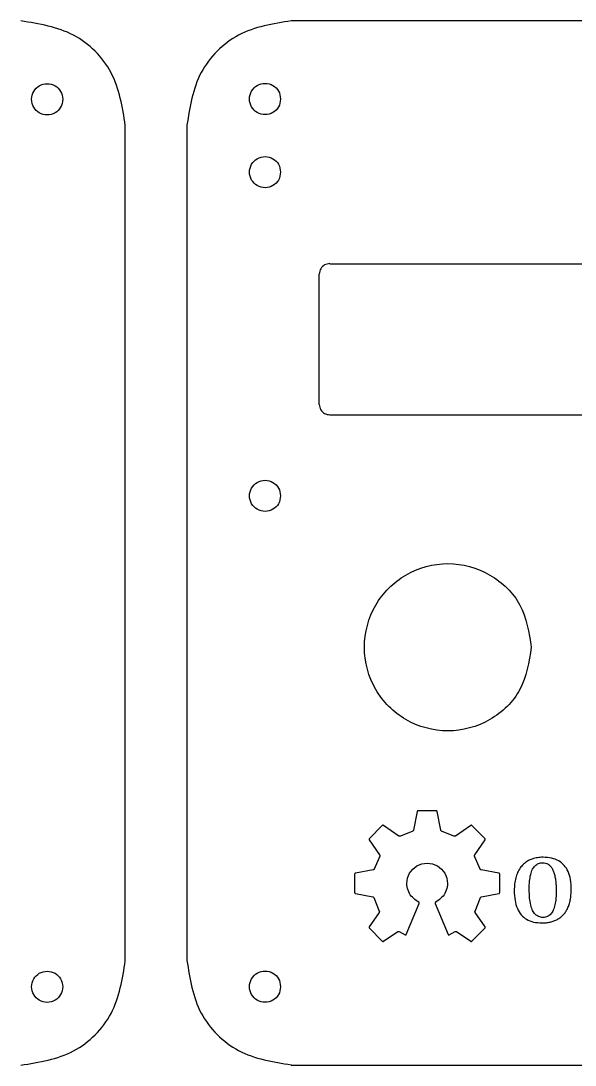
# Model space of a CAD drawing. Extents: x 5.7 to 92.1, y 5.7 to 34.
# Drawn here: x 62.16 to 77.14, y 5.72 to 33.95 of the extents above; entities that cross this region are included whole.
import ezdxf

# ---------------------------------------------------------------- set-up
doc = ezdxf.new("R2010")
doc.units = 0
doc.layers.add('Layer_1', color=7, linetype='CONTINUOUS')

msp = doc.modelspace()

# ---------------------------------------------------------------- linework, layer by layer
at = {"layer": 'Layer_1', "color": 7}
for p, q in [((89.227283, 33.950851), (69.47224, 33.950851)), ((64.987233, 8.541698), (64.987233, 31.122304)), ((66.64668, 31.12529), (66.64668, 8.550659)), ((70.511665, 27.385749), (88.12812, 27.385749)), ((70.230902, 23.580499), (70.230902, 27.104986)), ((88.12812, 23.293761), (70.511665, 23.293761)), ((69.47224, 5.725098), (89.227282, 5.725098))]:
    msp.add_line(p, q, dxfattribs=at)
at = {"layer": 'Layer_1', "color": 5}
for p, q in [((72.871752, 12.575628), (72.77908, 12.077458)), ((73.393186, 12.596987), (72.897447, 12.596987)), ((73.511582, 12.077458), (73.418881, 12.575628)), ((71.933687, 12.197818), (71.583155, 11.847314)), ((72.383133, 11.915288), (71.966941, 12.200894)), ((74.323721, 12.200894), (73.907529, 11.915288)), ((74.707478, 11.847314), (74.356975, 12.197818)), ((72.754439, 12.049272), (72.420519, 11.912592)), ((73.870085, 11.912592), (73.536194, 12.049272)), ((71.580081, 11.814031), (71.860735, 11.405017)), ((74.429926, 11.405017), (74.710552, 11.814031)), ((71.863075, 11.367778), (71.715378, 11.02334)), ((74.575224, 11.02334), (74.427587, 11.367778)), ((71.183895, 10.883525), (71.183925, 10.387816)), ((71.68687, 10.998816), (71.205254, 10.909249)), ((75.085377, 10.909249), (74.603732, 10.998816)), ((75.106675, 10.387816), (75.106733, 10.883525)), ((75.903786, 10.472969), (75.903786, 10.472969)), ((71.205283, 10.362091), (71.675091, 10.274663)), ((71.703014, 10.249964), (71.849656, 9.88358)), ((74.440973, 9.88358), (74.587644, 10.249964)), ((74.615507, 10.274663), (75.085316, 10.362091)), ((72.581714, 9.254064), (72.929083, 10.09342)), ((72.918915, 10.124829), (72.876754, 10.150612)), ((73.361539, 10.09342), (73.708908, 9.254064)), ((73.413892, 10.150612), (73.371731, 10.124829)), ((71.846868, 9.846166), (71.580014, 9.457251)), ((74.710607, 9.457251), (74.443724, 9.846166)), ((71.583088, 9.423967), (71.933679, 9.073464)), ((71.966933, 9.070358), (72.348962, 9.332584)), ((72.385587, 9.333816), (72.554056, 9.243868)), ((73.736594, 9.243868), (73.905064, 9.333816)), ((73.941687, 9.332584), (74.323717, 9.070358)), ((74.356971, 9.073464), (74.707533, 9.423967)), ((76.247812, 9.566568), (76.247812, 9.566568))]:
    msp.add_line(p, q, dxfattribs=at)
at = {"layer": 'Layer_1', "color": 7}
for points, knots in [([(64.987233, 31.12529), (64.909597, 31.619878), (64.756629, 32.594385), (63.633753, 33.717262), (62.659246, 33.87023), (62.164658, 33.947865)], [0, 0, 0, 0, 1.475809, 2.907846, 4.383656, 4.383656, 4.383656, 4.383656]), ([(69.475226, 33.950851), (68.980638, 33.873216), (68.006131, 33.720248), (66.883254, 32.597371), (66.730286, 31.622864), (66.652651, 31.128276)], [0, 0, 0, 0, 1.475809, 2.907847, 4.383656, 4.383656, 4.383656, 4.383656]), ([(63.296676, 31.830188), (63.285101, 31.904429), (63.262294, 32.050709), (63.094629, 32.211752), (62.875917, 32.271423), (62.654908, 32.211752), (62.493996, 32.050709), (62.43428, 31.830188), (62.493996, 31.609666), (62.654908, 31.448624), (62.875917, 31.388953), (63.094629, 31.448624), (63.262294, 31.609666), (63.285101, 31.755947), (63.296676, 31.830188)], [0, 0, 0, 0, 0.2202, 0.433869, 0.654069, 0.874269, 1.087939, 1.308139, 1.528339, 1.742008, 1.962208, 2.182408, 2.396077, 2.616277, 2.616277, 2.616277, 2.616277]), ([(69.185503, 31.839146), (69.173928, 31.913387), (69.151121, 32.059667), (68.983455, 32.22071), (68.764743, 32.280381), (68.543735, 32.22071), (68.382822, 32.059667), (68.323107, 31.839146), (68.382822, 31.618624), (68.543735, 31.457581), (68.764743, 31.39791), (68.983455, 31.457581), (69.151121, 31.618624), (69.173928, 31.764904), (69.185503, 31.839146)], [0, 0, 0, 0, 0.2202, 0.433869, 0.654069, 0.874269, 1.087939, 1.308139, 1.528339, 1.742008, 1.962208, 2.182408, 2.396077, 2.616277, 2.616277, 2.616277, 2.616277]), ([(69.185503, 29.861851), (69.173928, 29.936093), (69.151121, 30.082373), (68.983455, 30.243416), (68.764743, 30.303087), (68.543735, 30.243416), (68.382822, 30.082373), (68.323107, 29.861851), (68.382822, 29.64133), (68.543735, 29.480287), (68.764743, 29.420616), (68.983455, 29.480287), (69.151121, 29.64133), (69.173928, 29.78761), (69.185503, 29.861851)], [0, 0, 0, 0, 0.2202, 0.433869, 0.654069, 0.874269, 1.087939, 1.308139, 1.528339, 1.742008, 1.962208, 2.182408, 2.396077, 2.616277, 2.616277, 2.616277, 2.616277]), ([(70.514654, 27.391723), (70.464933, 27.383919), (70.366967, 27.368541), (70.254085, 27.255659), (70.238707, 27.157693), (70.230903, 27.107972)], [0, 0, 0, 0, 0.148362, 0.292323, 0.440685, 0.440685, 0.440685, 0.440685]), ([(70.230902, 23.583488), (70.238706, 23.533767), (70.254084, 23.435801), (70.366966, 23.322918), (70.464933, 23.307541), (70.514654, 23.299736)], [0, 0, 0, 0, 0.148362, 0.292324, 0.440687, 0.440687, 0.440687, 0.440687]), ([(69.185503, 21.110375), (69.173928, 21.184616), (69.151121, 21.330896), (68.983455, 21.491939), (68.764743, 21.55161), (68.543735, 21.491939), (68.382822, 21.330896), (68.323107, 21.110375), (68.382822, 20.889853), (68.543735, 20.728811), (68.764743, 20.669139), (68.983455, 20.728811), (69.151121, 20.889853), (69.173928, 21.036133), (69.185503, 21.110375)], [0, 0, 0, 0, 0.2202, 0.433869, 0.654069, 0.874269, 1.087939, 1.308139, 1.528339, 1.742008, 1.962208, 2.182408, 2.396077, 2.616277, 2.616277, 2.616277, 2.616277]), ([(75.959685, 17.018387), (75.897773, 17.416893), (75.775853, 18.201646), (74.878505, 19.06659), (73.706672, 19.387397), (72.522594, 19.06659), (71.661309, 18.201646), (71.341998, 17.018387), (71.661309, 15.835128), (72.522594, 14.970183), (73.706672, 14.649377), (74.878505, 14.970183), (75.775853, 15.835128), (75.897773, 16.61988), (75.959685, 17.018387)], [0, 0, 0, 0, 1.181997, 2.327627, 3.506926, 4.686225, 5.831856, 7.013853, 8.195849, 9.34148, 10.520779, 11.700078, 12.845709, 14.027705, 14.027705, 14.027705, 14.027705]), ([(62.164658, 5.722109), (62.659245, 5.799745), (63.633752, 5.952714), (64.756629, 7.075591), (64.909597, 8.050099), (64.987233, 8.544687)], [0, 0, 0, 0, 1.475808, 2.907847, 4.383657, 4.383657, 4.383657, 4.383657]), ([(66.652651, 8.553645), (66.730286, 8.059057), (66.883254, 7.08455), (68.006131, 5.961673), (68.980638, 5.808705), (69.475226, 5.731069)], [0, 0, 0, 0, 1.475809, 2.907847, 4.383656, 4.383656, 4.383656, 4.383656]), ([(63.296676, 7.839789), (63.285101, 7.91403), (63.262294, 8.06031), (63.094629, 8.221353), (62.875917, 8.281024), (62.654908, 8.221353), (62.493996, 8.06031), (62.43428, 7.839789), (62.493996, 7.619268), (62.654908, 7.458225), (62.875917, 7.398554), (63.094629, 7.458225), (63.262294, 7.619268), (63.285101, 7.765548), (63.296676, 7.839789)], [0, 0, 0, 0, 0.2202, 0.433869, 0.654069, 0.874269, 1.087939, 1.308139, 1.528339, 1.742008, 1.962208, 2.182408, 2.396077, 2.616277, 2.616277, 2.616277, 2.616277]), ([(69.185503, 7.842775), (69.173928, 7.917016), (69.151121, 8.063296), (68.983455, 8.224339), (68.764743, 8.28401), (68.543735, 8.224339), (68.382822, 8.063296), (68.323107, 7.842775), (68.382822, 7.622254), (68.543735, 7.461211), (68.764743, 7.40154), (68.983455, 7.461211), (69.151121, 7.622254), (69.173928, 7.768534), (69.185503, 7.842775)], [0, 0, 0, 0, 0.2202, 0.433869, 0.654069, 0.874269, 1.087939, 1.308139, 1.528339, 1.742008, 1.962208, 2.182408, 2.396077, 2.616277, 2.616277, 2.616277, 2.616277])]:
    msp.add_open_spline(points, degree=3, knots=knots, dxfattribs=at)
at = {"layer": 'Layer_1', "color": 5}
for points, knots in [([(72.897447, 12.596987), (72.893504, 12.596351), (72.885563, 12.595069), (72.875805, 12.586972), (72.873097, 12.579393), (72.871752, 12.575628)], [0, 0, 0, 0, 0.011846, 0.023857, 0.035711, 0.035711, 0.035711, 0.035711]), ([(73.418881, 12.575628), (73.417539, 12.579393), (73.414838, 12.586971), (73.40508, 12.595074), (73.397134, 12.596352), (73.393186, 12.596987)], [0, 0, 0, 0, 0.011851, 0.023857, 0.035717, 0.035717, 0.035717, 0.035717]), ([(71.966941, 12.200894), (71.963328, 12.202606), (71.956056, 12.20605), (71.943428, 12.204889), (71.936919, 12.200164), (71.933687, 12.197818)], [0, 0, 0, 0, 0.011856, 0.023863, 0.035705, 0.035705, 0.035705, 0.035705]), ([(74.356975, 12.197818), (74.353735, 12.200164), (74.347219, 12.204882), (74.334595, 12.206051), (74.32733, 12.202606), (74.323721, 12.200894)], [0, 0, 0, 0, 0.011862, 0.023856, 0.035702, 0.035702, 0.035702, 0.035702]), ([(72.420519, 11.912592), (72.416482, 11.911281), (72.408147, 11.908573), (72.394782, 11.909526), (72.386932, 11.913409), (72.383133, 11.915288)], [0, 0, 0, 0, 0.012667, 0.026152, 0.038797, 0.038797, 0.038797, 0.038797]), ([(72.77908, 12.077458), (72.777707, 12.073443), (72.774877, 12.065167), (72.766078, 12.055067), (72.758242, 12.051165), (72.754439, 12.049272)], [0, 0, 0, 0, 0.01266, 0.026099, 0.038771, 0.038771, 0.038771, 0.038771]), ([(73.536194, 12.049272), (73.532403, 12.051167), (73.524584, 12.055077), (73.515791, 12.065168), (73.512957, 12.073443), (73.511582, 12.077458)], [0, 0, 0, 0, 0.012642, 0.026082, 0.038744, 0.038744, 0.038744, 0.038744]), ([(73.907529, 11.915288), (73.903719, 11.913409), (73.895853, 11.909528), (73.882471, 11.908572), (73.874127, 11.91128), (73.870085, 11.912592)], [0, 0, 0, 0, 0.012676, 0.026169, 0.038853, 0.038853, 0.038853, 0.038853]), ([(71.583155, 11.847314), (71.58082, 11.84407), (71.576121, 11.837539), (71.574932, 11.824917), (71.578372, 11.817643), (71.580081, 11.814031)], [0, 0, 0, 0, 0.011858, 0.023866, 0.035714, 0.035714, 0.035714, 0.035714]), ([(74.710552, 11.814031), (74.712251, 11.817643), (74.715672, 11.824919), (74.71453, 11.837542), (74.70982, 11.84407), (74.707478, 11.847314)], [0, 0, 0, 0, 0.011842, 0.023848, 0.035711, 0.035711, 0.035711, 0.035711]), ([(71.860735, 11.405017), (71.862597, 11.401209), (71.866431, 11.39337), (71.867292, 11.38003), (71.864453, 11.371781), (71.863075, 11.367778)], [0, 0, 0, 0, 0.012646, 0.026039, 0.038666, 0.038666, 0.038666, 0.038666]), ([(74.427587, 11.367778), (74.426201, 11.37178), (74.423345, 11.380024), (74.424176, 11.39338), (74.428046, 11.401211), (74.429926, 11.405017)], [0, 0, 0, 0, 0.012634, 0.026026, 0.038688, 0.038688, 0.038688, 0.038688]), ([(76.247812, 9.566568), (76.171074, 9.570414), (76.027276, 9.577621), (75.830553, 9.652361), (75.676617, 9.780072), (75.570537, 9.959594), (75.51071, 10.184663), (75.49592, 10.41022), (75.505831, 10.614955), (75.535441, 10.779469), (75.585466, 10.925429), (75.655673, 11.051873), (75.746404, 11.157062), (75.856547, 11.239244), (75.983668, 11.298206), (76.126311, 11.333223), (76.304178, 11.34494), (76.502352, 11.327345), (76.702127, 11.255136), (76.858589, 11.12759), (76.966673, 10.949485), (77.027927, 10.726544), (77.04201, 10.512418), (77.035063, 10.327571), (77.016907, 10.189379), (76.985718, 10.065978), (76.942657, 9.956997), (76.889077, 9.861521), (76.824305, 9.779942), (76.749425, 9.712008), (76.665226, 9.657118), (76.571816, 9.615908), (76.470407, 9.587395), (76.361535, 9.569625), (76.286413, 9.567606), (76.247812, 9.566568)], [0, 0, 0, 0, 0.229438, 0.429939, 0.619369, 0.818403, 1.04509, 1.312067, 1.493528, 1.659021, 1.811809, 1.954389, 2.090272, 2.225386, 2.363515, 2.507916, 2.663375, 2.896662, 3.100047, 3.291156, 3.490221, 3.714968, 3.978387, 4.130923, 4.269523, 4.395709, 4.511783, 4.620088, 4.722972, 4.822879, 4.922114, 5.023203, 5.127916, 5.237416, 5.353152, 5.353152, 5.353152, 5.353152]), ([(71.715378, 11.02334), (71.713434, 11.019558), (71.709422, 11.011751), (71.699235, 11.002995), (71.690909, 11.000181), (71.68687, 10.998816)], [0, 0, 0, 0, 0.012687, 0.02619, 0.038912, 0.038912, 0.038912, 0.038912]), ([(72.876754, 10.150612), (72.873887, 10.152497), (72.867764, 10.156522), (72.858888, 10.163396), (72.808089, 10.207841), (72.706367, 10.281898), (72.618915, 10.447964), (72.580013, 10.665513), (72.6486, 10.920187), (72.858254, 11.129446), (73.145303, 11.207249), (73.43235, 11.129449), (73.641975, 10.92018), (73.710542, 10.665506), (73.671645, 10.447983), (73.584272, 10.28184), (73.482412, 10.207959), (73.431738, 10.16339), (73.422878, 10.156519), (73.41676, 10.152497), (73.413892, 10.150612)], [0, 0, 0, 0, 0.010293, 0.021976, 0.033637, 0.212843, 0.393346, 0.580378, 0.867022, 1.145172, 1.431807, 1.718428, 1.996557, 2.283197, 2.470227, 2.65072, 2.829929, 2.84156, 2.85323, 2.863521, 2.863521, 2.863521, 2.863521]), ([(74.603732, 10.998816), (74.599707, 11.000183), (74.591396, 11.003004), (74.581224, 11.011761), (74.577183, 11.019559), (74.575224, 11.02334)], [0, 0, 0, 0, 0.012685, 0.026188, 0.038895, 0.038895, 0.038895, 0.038895]), ([(75.903786, 10.472969), (75.905346, 10.39492), (75.908191, 10.252613), (75.937213, 10.060116), (75.985847, 9.908556), (76.05872, 9.79616), (76.160009, 9.72729), (76.258796, 9.711759), (76.337958, 9.718554), (76.394998, 9.736208), (76.444952, 9.766446), (76.488092, 9.807178), (76.525431, 9.857083), (76.556434, 9.916133), (76.581806, 9.983411), (76.601996, 10.058481), (76.616515, 10.140936), (76.626419, 10.229926), (76.632507, 10.324822), (76.634651, 10.443102), (76.631234, 10.576995), (76.618529, 10.718565), (76.597002, 10.84213), (76.566566, 10.947729), (76.526775, 11.035298), (76.477364, 11.105002), (76.416839, 11.155869), (76.344922, 11.185835), (76.255436, 11.195598), (76.153591, 11.180196), (76.055024, 11.115955), (75.983586, 11.010117), (75.936192, 10.866452), (75.908048, 10.683257), (75.905297, 10.547538), (75.903786, 10.472969)], [0, 0, 0, 0, 0.234018, 0.426685, 0.581968, 0.708565, 0.821174, 0.938346, 1.000544, 1.058692, 1.115721, 1.174157, 1.235642, 1.30187, 1.373554, 1.450953, 1.534744, 1.624472, 1.719458, 1.819908, 1.979288, 2.121039, 2.245957, 2.355026, 2.449867, 2.533235, 2.609296, 2.683919, 2.763286, 2.877181, 2.985581, 3.105852, 3.252953, 3.436296, 3.659872, 3.659872, 3.659872, 3.659872]), ([(71.205254, 10.909249), (71.20149, 10.907894), (71.193918, 10.905166), (71.185809, 10.895417), (71.18453, 10.887472), (71.183895, 10.883525)], [0, 0, 0, 0, 0.011865, 0.023871, 0.035726, 0.035726, 0.035726, 0.035726]), ([(75.106733, 10.883525), (75.106096, 10.887472), (75.104814, 10.895418), (75.096703, 10.905162), (75.089134, 10.907893), (75.085374, 10.909249)], [0, 0, 0, 0, 0.011856, 0.023865, 0.035721, 0.035721, 0.035721, 0.035721]), ([(71.183925, 10.387816), (71.18456, 10.383863), (71.185839, 10.37591), (71.193931, 10.366129), (71.201517, 10.363431), (71.205283, 10.362091)], [0, 0, 0, 0, 0.011873, 0.023894, 0.035744, 0.035744, 0.035744, 0.035744]), ([(71.675091, 10.274663), (71.679099, 10.273304), (71.687364, 10.270502), (71.697377, 10.261636), (71.701173, 10.253777), (71.703014, 10.249964)], [0, 0, 0, 0, 0.012623, 0.026029, 0.038659, 0.038659, 0.038659, 0.038659]), ([(74.587644, 10.249964), (74.589484, 10.253775), (74.593273, 10.261622), (74.603246, 10.270511), (74.6115, 10.273306), (74.615507, 10.274663)], [0, 0, 0, 0, 0.012626, 0.026, 0.038614, 0.038614, 0.038614, 0.038614]), ([(75.085316, 10.362091), (75.089077, 10.363432), (75.096658, 10.366135), (75.104754, 10.375908), (75.106037, 10.383863), (75.106675, 10.387816)], [0, 0, 0, 0, 0.011838, 0.023863, 0.035738, 0.035738, 0.035738, 0.035738]), ([(71.849656, 9.88358), (71.850967, 9.879536), (71.85367, 9.871196), (71.852683, 9.857814), (71.848767, 9.84997), (71.846868, 9.846166)], [0, 0, 0, 0, 0.012686, 0.02616, 0.038845, 0.038845, 0.038845, 0.038845]), ([(72.929083, 10.09342), (72.930013, 10.097288), (72.931881, 10.105049), (72.927976, 10.117043), (72.921928, 10.12224), (72.918915, 10.124829)], [0, 0, 0, 0, 0.011786, 0.023647, 0.035419, 0.035419, 0.035419, 0.035419]), ([(73.371731, 10.124829), (73.368725, 10.122239), (73.362687, 10.117036), (73.358785, 10.105054), (73.360623, 10.097289), (73.361539, 10.09342)], [0, 0, 0, 0, 0.01176, 0.023623, 0.035404, 0.035404, 0.035404, 0.035404]), ([(74.443724, 9.846166), (74.44184, 9.849971), (74.437953, 9.857823), (74.436964, 9.871194), (74.439664, 9.879536), (74.440973, 9.88358)], [0, 0, 0, 0, 0.01267, 0.026144, 0.038829, 0.038829, 0.038829, 0.038829]), ([(71.580014, 9.457251), (71.578311, 9.453638), (71.574883, 9.446364), (71.576046, 9.433742), (71.58075, 9.427212), (71.583088, 9.423967)], [0, 0, 0, 0, 0.011844, 0.023851, 0.035711, 0.035711, 0.035711, 0.035711]), ([(72.348962, 9.332584), (72.352727, 9.334409), (72.360468, 9.338161), (72.373702, 9.338588), (72.381694, 9.335379), (72.385587, 9.333816)], [0, 0, 0, 0, 0.012469, 0.025636, 0.038144, 0.038144, 0.038144, 0.038144]), ([(73.905064, 9.333816), (73.90895, 9.335379), (73.916934, 9.338592), (73.930168, 9.338159), (73.937916, 9.334409), (73.941687, 9.332584)], [0, 0, 0, 0, 0.012488, 0.025657, 0.038143, 0.038143, 0.038143, 0.038143]), ([(74.707533, 9.423967), (74.709877, 9.427211), (74.714591, 9.433737), (74.71575, 9.446366), (74.712313, 9.453639), (74.710607, 9.457251)], [0, 0, 0, 0, 0.011867, 0.023873, 0.035721, 0.035721, 0.035721, 0.035721]), ([(71.933679, 9.073464), (71.936914, 9.071133), (71.943434, 9.066436), (71.956035, 9.065272), (71.963318, 9.068671), (71.966933, 9.070358)], [0, 0, 0, 0, 0.011824, 0.02383, 0.035665, 0.035665, 0.035665, 0.035665]), ([(72.554056, 9.243868), (72.557648, 9.242687), (72.564665, 9.240381), (72.575925, 9.244518), (72.579755, 9.250833), (72.581714, 9.254064)], [0, 0, 0, 0, 0.011114, 0.021709, 0.032811, 0.032811, 0.032811, 0.032811]), ([(73.708908, 9.254064), (73.710869, 9.250832), (73.714702, 9.244519), (73.725969, 9.24038), (73.732994, 9.242686), (73.736594, 9.243868)], [0, 0, 0, 0, 0.011107, 0.021698, 0.032837, 0.032837, 0.032837, 0.032837]), ([(74.323717, 9.070358), (74.327333, 9.068671), (74.334616, 9.065272), (74.347218, 9.066436), (74.353737, 9.071133), (74.356971, 9.073464)], [0, 0, 0, 0, 0.011836, 0.023843, 0.035666, 0.035666, 0.035666, 0.035666])]:
    msp.add_open_spline(points, degree=3, knots=knots, dxfattribs=at)

doc.saveas('drawing.dxf')
